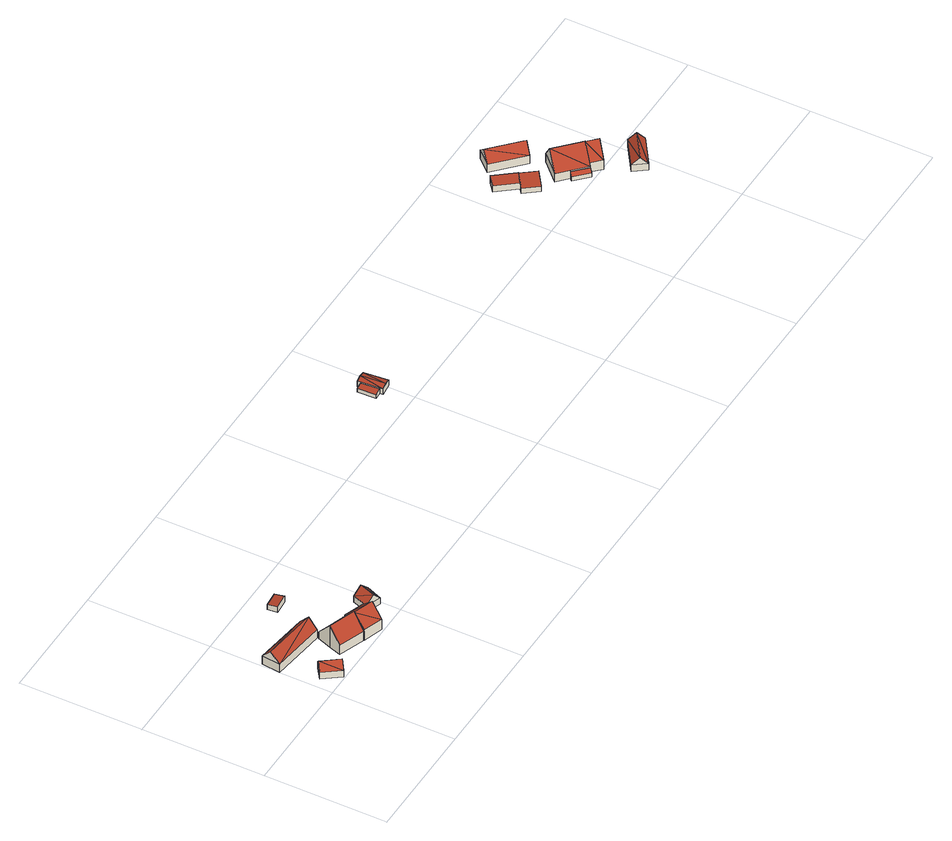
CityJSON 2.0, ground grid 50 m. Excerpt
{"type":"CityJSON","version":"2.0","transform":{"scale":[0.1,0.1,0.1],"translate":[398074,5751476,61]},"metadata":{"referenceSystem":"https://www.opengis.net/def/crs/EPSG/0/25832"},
"CityObjects":{
"building1":{"type":"Building","attributes":{"Gemeindeschluessel":"05515000","Geometrietyp2DReferenz":"3000","function":"31001_2700","roofType":"3100","measuredHeight":5.9},"geometry":[{"type":"Solid","lod":"2","boundaries":[[[[0,1,2,3]],[[4,5,1,0]],[[6,7,5,4]],[[3,2,7,6]],[[0,8,4]],[[6,9,3]],[[3,9,8]],[[8,0,3]],[[9,6,4]],[[4,8,9]],[[1,5,7,2]]]],"semantics":{"surfaces":[{"type":"WallSurface"},{"type":"RoofSurface"},{"type":"GroundSurface"}],"values":[[0,0,0,0,0,0,1,1,1,1,2]]}}]},
"building2":{"type":"Building","attributes":{"Gemeindeschluessel":"05515000","Geometrietyp2DReferenz":"3000","function":"31001_2700","roofType":"3100","measuredHeight":7.98},"geometry":[{"type":"Solid","lod":"2","boundaries":[[[[10,11,12,13]],[[14,15,11,10]],[[16,17,15,14]],[[13,12,17,16]],[[10,18,14]],[[16,19,13]],[[19,18,10]],[[10,13,19]],[[18,19,16]],[[16,14,18]],[[11,15,17,12]]]],"semantics":{"surfaces":[{"type":"WallSurface"},{"type":"RoofSurface"},{"type":"GroundSurface"}],"values":[[0,0,0,0,0,0,1,1,1,1,2]]}}]},
"building3":{"type":"Building","attributes":{"Gemeindeschluessel":"05515000","Geometrietyp2DReferenz":"3000","function":"31001_1000","roofType":"3100","measuredHeight":10.52},"address":[{"country":"Germany","locality":"Münster","thoroughfareNumber":"3","thoroughfareName":"Alte Viehstraße"}],"geometry":[{"type":"Solid","lod":"2","boundaries":[[[[20,21,22,23]],[[24,25,21,20]],[[26,27,25,24]],[[28,29,27,26]],[[30,31,29,28]],[[32,33,31,30]],[[34,33,32]],[[35,36,33,34]],[[37,38,36,35]],[[39,40,38,37]],[[41,42,40,39]],[[23,22,42,41]],[[35,34,32,30,28,37]],[[26,24,20,23,41,39,37,28]],[[21,25,27,29,31,33,36,38,40,42,22]]]],"semantics":{"surfaces":[{"type":"WallSurface"},{"type":"RoofSurface"},{"type":"GroundSurface"}],"values":[[0,0,0,0,0,0,0,0,0,0,0,0,1,1,2]]}}]},
"building4":{"type":"Building","attributes":{"Gemeindeschluessel":"05515000","Geometrietyp2DReferenz":"3000","function":"31001_1000","roofType":"3100","measuredHeight":10.04},"address":[{"country":"Germany","locality":"Münster","thoroughfareNumber":"5","thoroughfareName":"Alte Viehstraße"}],"geometry":[{"type":"Solid","lod":"2","boundaries":[[[[43,44,45,46]],[[47,48,44,43]],[[49,50,48,47]],[[46,45,50,49]],[[43,51,47]],[[49,52,46]],[[51,43,46]],[[46,52,51]],[[47,51,52]],[[52,49,47]],[[44,48,50,45]]]],"semantics":{"surfaces":[{"type":"WallSurface"},{"type":"RoofSurface"},{"type":"GroundSurface"}],"values":[[0,0,0,0,0,0,1,1,1,1,2]]}}]},
"building5":{"type":"Building","attributes":{"Gemeindeschluessel":"05515000","Geometrietyp2DReferenz":"3000","function":"31001_1310","roofType":"2100","measuredHeight":2.81},"geometry":[{"type":"Solid","lod":"2","boundaries":[[[[53,54,55,56]],[[57,58,54,53]],[[59,60,58,57]],[[56,55,60,59]],[[57,53,56,59]],[[54,58,60,55]]]],"semantics":{"surfaces":[{"type":"WallSurface"},{"type":"RoofSurface"},{"type":"GroundSurface"}],"values":[[0,0,0,0,1,2]]}}]},
"building6":{"type":"Building","attributes":{"Gemeindeschluessel":"05515000","Geometrietyp2DReferenz":"3000","function":"31001_2460","roofType":"3100","measuredHeight":6.2},"geometry":[{"type":"Solid","lod":"2","boundaries":[[[[61,62,63,64]],[[65,66,62,61]],[[67,68,66,65]],[[64,63,68,67]],[[61,69,65]],[[67,70,64]],[[70,69,61]],[[61,64,70]],[[67,65,69]],[[69,70,67]],[[62,66,68,63]]]],"semantics":{"surfaces":[{"type":"WallSurface"},{"type":"RoofSurface"},{"type":"GroundSurface"}],"values":[[0,0,0,0,0,0,1,1,1,1,2]]}}]},
"building7":{"type":"Building","attributes":{"Gemeindeschluessel":"05515000","Geometrietyp2DReferenz":"3000","function":"31001_2700"},"children":["building7-1","building7-2"]},
"building7-1":{"type":"BuildingPart","attributes":{"roofType":"3100","measuredHeight":3.29},"parents":["building7"],"geometry":[{"type":"Solid","lod":"2","boundaries":[[[[71,72,73,74,75]],[[76,77,72,71]],[[78,79,77,76]],[[80,81,79,78]],[[82,83,81,80]],[[84,83,82]],[[85,86,80]],[[71,75,82,80,86]],[[78,76,85]],[[86,85,76]],[[85,80,78]],[[86,76,71]],[[72,77,79,81,83,73]],[[84,82,75,74]],[[73,83,84,74]]]],"semantics":{"surfaces":[{"type":"WallSurface"},{"type":"RoofSurface"},{"type":"GroundSurface"},{"type":"ClosureSurface"}],"values":[[0,0,0,0,0,0,1,1,1,1,0,0,2,0,3]]}}]},
"building7-2":{"type":"BuildingPart","attributes":{"roofType":"2100","measuredHeight":2.33},"parents":["building7"],"geometry":[{"type":"Solid","lod":"2","boundaries":[[[[74,73,87,88]],[[89,90,83,84]],[[88,87,90,89]],[[84,74,88,89]],[[73,83,90,87]],[[73,74,84,83]]]],"semantics":{"surfaces":[{"type":"WallSurface"},{"type":"RoofSurface"},{"type":"GroundSurface"},{"type":"ClosureSurface"}],"values":[[0,0,0,1,2,3]]}}]},
"building8":{"type":"Building","attributes":{"Gemeindeschluessel":"05515000","Geometrietyp2DReferenz":"3000","function":"31001_2700","roofType":"2100","measuredHeight":3.67},"geometry":[{"type":"Solid","lod":"2","boundaries":[[[[91,92,93,94]],[[95,96,92,91]],[[97,98,96,95]],[[99,100,98,97]],[[94,93,100,99]],[[97,95,91,94,99]],[[92,96,98,100,93]]]],"semantics":{"surfaces":[{"type":"WallSurface"},{"type":"RoofSurface"},{"type":"GroundSurface"}],"values":[[0,0,0,0,0,1,2]]}}]},
"building9":{"type":"Building","attributes":{"Gemeindeschluessel":"05515000","Geometrietyp2DReferenz":"3000","function":"31001_2700","roofType":"2100","measuredHeight":3.54},"geometry":[{"type":"Solid","lod":"2","boundaries":[[[[101,102,103,104]],[[97,105,102,101]],[[106,107,105,97]],[[108,109,107,106]],[[104,103,109,108]],[[106,97,101,104,108]],[[102,105,107,109,103]]]],"semantics":{"surfaces":[{"type":"WallSurface"},{"type":"RoofSurface"},{"type":"GroundSurface"}],"values":[[0,0,0,0,0,1,2]]}}]},
"building10":{"type":"Building","attributes":{"Gemeindeschluessel":"05515000","Geometrietyp2DReferenz":"3000","function":"31001_2000","roofType":"3100","measuredHeight":7.59},"geometry":[{"type":"Solid","lod":"2","boundaries":[[[[110,111,112,113]],[[114,115,111,110]],[[116,117,115,114]],[[113,112,117,116]],[[110,118,114]],[[116,119,113]],[[118,110,113]],[[113,119,118]],[[114,118,119]],[[119,116,114]],[[111,115,117,112]]]],"semantics":{"surfaces":[{"type":"WallSurface"},{"type":"RoofSurface"},{"type":"GroundSurface"}],"values":[[0,0,0,0,0,0,1,1,1,1,2]]}}]},
"building11":{"type":"Building","attributes":{"Gemeindeschluessel":"05515000","Geometrietyp2DReferenz":"3000","function":"31001_1000"},"address":[{"country":"Germany","locality":"Münster","thoroughfareNumber":"161","thoroughfareName":"Niederort"}],"children":["building11-1","building11-2","building11-3"]},
"building11-1":{"type":"BuildingPart","attributes":{"roofType":"3100","measuredHeight":10.57},"parents":["building11"],"geometry":[{"type":"Solid","lod":"2","boundaries":[[[[120,121,122,123,124]],[[125,126,121,120]],[[127,128,126,125]],[[129,130,131,132,133]],[[134,135,136,137,129]],[[120,124,129,137]],[[138,139,127,125,136]],[[137,136,125]],[[140,134,129,133]],[[137,125,120]],[[121,126,128,132,131,122]],[[128,127,133,132]],[[130,129,124,123]],[[122,131,130,123]],[[134,140,135]],[[140,133,127,139]],[[135,140,139,138,136]]]],"semantics":{"surfaces":[{"type":"WallSurface"},{"type":"RoofSurface"},{"type":"GroundSurface"},{"type":"ClosureSurface"}],"values":[[0,0,0,0,1,1,1,1,0,0,2,3,0,3,0,3,3]]}}]},
"building11-2":{"type":"BuildingPart","attributes":{"roofType":"3100","measuredHeight":10.68},"parents":["building11"],"geometry":[{"type":"Solid","lod":"2","boundaries":[[[[140,133,132,141,142]],[[143,144,128,127,145]],[[142,141,144,143]],[[143,146,142]],[[142,146,147]],[[147,135,140,142]],[[146,143,145]],[[145,138,136,147,146]],[[132,128,144,141]],[[139,145,127]],[[128,132,133,127]],[[133,140,139,127]],[[136,135,147]],[[145,139,138]],[[138,139,140,135,136]]]],"semantics":{"surfaces":[{"type":"WallSurface"},{"type":"RoofSurface"},{"type":"GroundSurface"},{"type":"ClosureSurface"}],"values":[[0,0,0,0,1,1,1,1,2,0,3,3,0,0,3]]}}]},
"building11-3":{"type":"BuildingPart","attributes":{"roofType":"2100","measuredHeight":3.4},"parents":["building11"],"geometry":[{"type":"Solid","lod":"2","boundaries":[[[[123,122,148,149]],[[150,151,131,130]],[[149,148,151,150]],[[130,123,149,150]],[[122,131,151,148]],[[131,122,123,130]]]],"semantics":{"surfaces":[{"type":"WallSurface"},{"type":"RoofSurface"},{"type":"GroundSurface"},{"type":"ClosureSurface"}],"values":[[0,0,0,1,2,3]]}}]},
"building12":{"type":"Building","attributes":{"Gemeindeschluessel":"05515000","Geometrietyp2DReferenz":"3000","function":"31001_2700","roofType":"3100","measuredHeight":6.3},"geometry":[{"type":"Solid","lod":"2","boundaries":[[[[152,153,154,155]],[[156,157,153,152]],[[158,159,157,156]],[[155,154,159,158]],[[152,160,156]],[[158,161,155]],[[161,160,152]],[[152,155,161]],[[158,156,160]],[[160,161,158]],[[153,157,159,154]]]],"semantics":{"surfaces":[{"type":"WallSurface"},{"type":"RoofSurface"},{"type":"GroundSurface"}],"values":[[0,0,0,0,0,0,1,1,1,1,2]]}}]}
},
"vertices":[
[42,75,33],[42,75,2],[93,6,2],[93,6,33],[89,110,33],[89,110,2],[140,42,33],[140,42,2],[66,92,61],[117,24,61],
[235,263,41],[235,263,2],[10,292,2],[10,292,41],[226,187,41],[226,187,2],[1,216,41],[1,216,2],[231,225,82],[6,254,82],
[322,133,51],[322,133,6],[278,149,6],[278,149,51],[322,134,50],[322,134,6],[326,132,50],[326,132,6],[308,83,111],[308,83,6],[291,33,49],[291,33,6],[290,34,49],[290,34,6],[290,34,50],[184,73,51],[184,73,6],[201,121,111],[201,121,6],[222,179,39],[222,179,6],[281,158,39],[281,158,6],
[407,104,57],[407,104,7],[326,132,7],[326,132,57],[372,5,57],[372,5,7],[291,33,57],[291,33,7],[390,54,107],[308,83,107],
[336,381,29],[336,381,1],[333,422,1],[333,422,24],[274,376,29],[274,376,1],[271,417,24],[271,417,1],
[450,163,37],[450,163,8],[426,97,8],[426,97,37],[511,141,37],[511,141,8],[487,75,37],[487,75,8],[480,152,70],[457,86,70],
[1448,705,31],[1448,705,4],[1449,693,4],[1449,693,27],[1449,693,31],[1498,709,31],[1498,709,4],[1507,610,31],[1507,610,4],[1456,605,31],[1456,605,4],[1455,618,31],[1455,618,4],[1455,618,27],[1481,608,37],[1473,707,37],
[1422,692,4],[1422,692,21],[1427,617,21],[1427,617,4],
[2613,812,41],[2613,812,5],[2576,782,5],[2576,782,33],[2675,733,41],[2675,733,5],[2674,732,41],[2674,732,5],[2637,704,33],[2637,704,5],
[2637,704,34],[2637,704,6],[2618,688,6],[2618,688,30],[2674,732,6],[2718,674,41],[2718,674,6],[2662,631,30],[2662,631,6],
[2826,797,43],[2826,797,6],[2710,907,6],[2710,907,43],[2771,739,43],[2771,739,6],[2655,849,43],[2655,849,6],[2799,768,82],[2682,878,82],
[2728,614,45],[2728,614,7],[2771,573,7],[2771,573,41],[2771,573,45],[2806,694,45],[2806,694,7],[2902,602,45],[2902,602,7],[2824,521,45],[2824,521,41],[2824,521,7],[2833,530,7],[2833,530,45],[2833,530,58],[2858,557,97],[2868,567,112],[2772,659,112],[2871,569,108],[2899,598,52],[2833,530,52],
[2871,493,7],[2871,493,52],[2940,565,52],[2940,565,7],[2902,602,52],[2905,529,113],[2867,566,113],
[2761,563,7],[2761,563,26],[2815,511,26],[2815,511,7],
[3022,479,37],[3022,479,5],[2911,403,5],[2911,403,37],[3058,427,37],[3058,427,5],[2948,352,37],[2948,352,5],[3040,453,68],[2929,377,68]
]}
